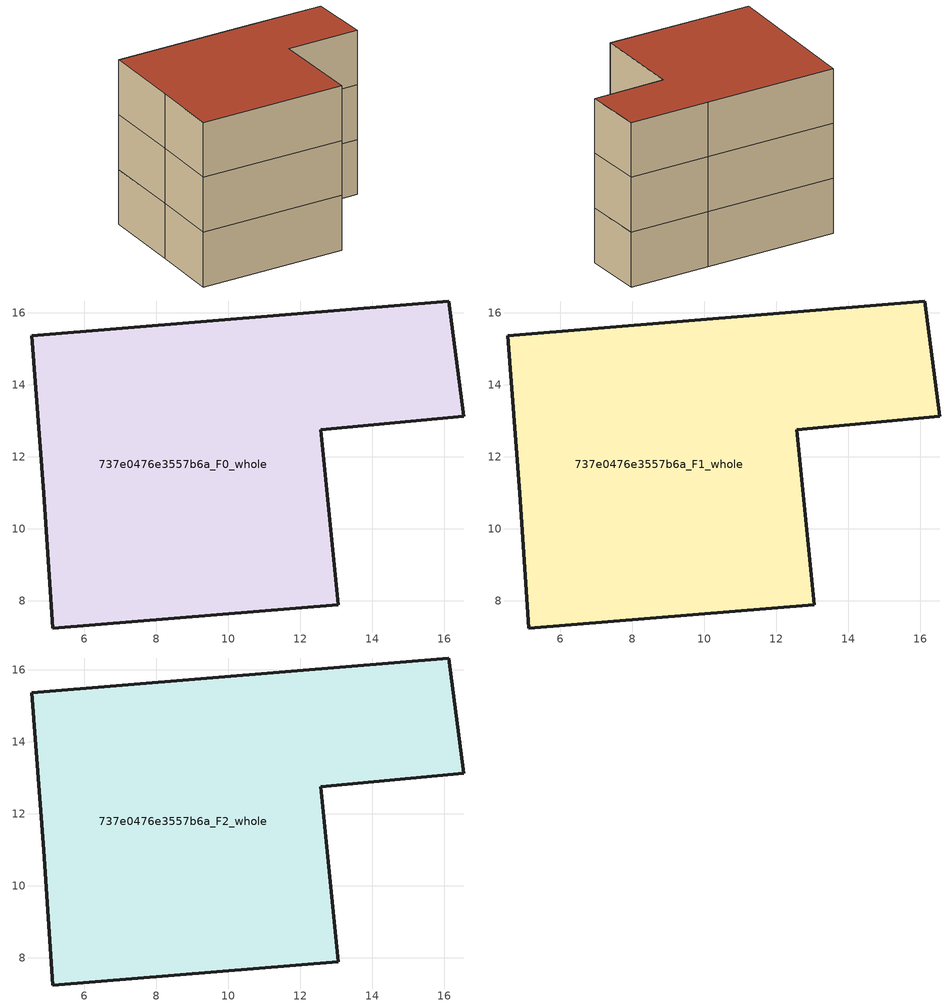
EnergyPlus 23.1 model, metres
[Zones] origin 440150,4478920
737e0476e3557b6a_F0_whole
 floor ground (EU_floor_Construction): 16.13,16.33 16.55,13.12 12.58,12.75 13.07,7.89 5.12,7.24 4.87,10.98 4.54,15.37 11.75,15.97 z0
 wall outside (EU_wall_Construction): 5.12,7.24 13.07,7.89 12.58,12.75 16.55,13.12 16.13,16.33 11.75,15.97 4.54,15.37 4.87,10.98 5.12,7.24 z0:3
737e0476e3557b6a_F1_whole
 floor to 737e0476e3557b6a_F0_whole (EU_floor_Construction): 16.13,16.33 16.55,13.12 12.58,12.75 13.07,7.89 5.12,7.24 4.87,10.98 4.54,15.37 11.75,15.97 z3
 wall outside (EU_wall_Construction): 5.12,7.24 13.07,7.89 12.58,12.75 16.55,13.12 16.13,16.33 11.75,15.97 4.54,15.37 4.87,10.98 5.12,7.24 z3:6
737e0476e3557b6a_F2_whole
 floor to 737e0476e3557b6a_F1_whole (EU_floor_Construction): 16.13,16.33 16.55,13.12 12.58,12.75 13.07,7.89 5.12,7.24 4.87,10.98 4.54,15.37 11.75,15.97 z6
 wall outside (EU_wall_Construction): 5.12,7.24 13.07,7.89 12.58,12.75 16.55,13.12 16.13,16.33 11.75,15.97 4.54,15.37 4.87,10.98 5.12,7.24 z6:9
 roof outside (EU_roof_Construction): 13.07,7.89 12.58,12.75 16.55,13.12 16.13,16.33 11.75,15.97 4.54,15.37 4.87,10.98 5.12,7.24 z9
[Building]
EU S2 Campaign: North Axis=0; Terrain=City; Solar Distribution=FullExterior
[Site:Location]
Madrid: Latitude=40.5; Longitude=-3.5; Time Zone=1; Elevation=609
[SizingPeriod:WeatherFileDays]
AnnualSizingPeriod: Begin Month=1; Begin Day of Month=1; End Month=12; End Day of Month=31; Day of Week for Start Day=Monday; Use Weather File Daylight Saving Period=No; Use Weather File Rain and Snow Indicators=No
[MATERIAL]
EU_InternalMass_Material: Roughness=MediumRough; Thickness=0.1; Conductivity=1; Density=1800; Specific Heat=900; Thermal Absorptance=0.9; Solar Absorptance=0.7; Visible Absorptance=0.7
[MATERIAL:NOMASS] Roughness=MediumRough; Thermal Absorptance=0.9; Solar Absorptance=0.7; Visible Absorptance=0.7
Name | Thermal Resistance
EU_wall_NoMass | 0.609216
EU_roof_NoMass | 0.513268
EU_floor_NoMass | 0.568163
[CONSTRUCTION]
EU_wall_Construction: EU_wall_NoMass
EU_roof_Construction: EU_roof_NoMass
EU_floor_Construction: EU_floor_NoMass
EU_InternalMass_Construction: EU_InternalMass_Material
[ZONE] Type=1; Multiplier=1; Ceiling Height=autocalculate; Floor Area=autocalculate; Part of Total Floor Area=Yes
Name | Volume
737e0476e3557b6a_F0_whole | 230.454
737e0476e3557b6a_F1_whole; 737e0476e3557b6a_F2_whole | 230.453
[INTERNALMASS] Construction=EU_InternalMass_Construction; Surface Area=76.8178
Name | Zone or ZoneList
737e0476e3557b6a_F0_whole_EU_InternalMass | 737e0476e3557b6a_F0_whole
737e0476e3557b6a_F1_whole_EU_InternalMass | 737e0476e3557b6a_F1_whole
737e0476e3557b6a_F2_whole_EU_InternalMass | 737e0476e3557b6a_F2_whole
[OTHEREQUIPMENT] Fuel Type=Electricity; Design Level Calculation Method=Watts/Area; Power per Zone Floor Area=1; Fraction Latent=0; Fraction Radiant=0; Fraction Lost=0; Carbon Dioxide Generation Rate=0; EndUse Subcategory=EU_Step8_InternalGains
Name | Zone or ZoneList or Space or SpaceList | Schedule
EU_Step8_InternalGain_737e0476e3557b6a_F0_whole_f000 | 737e0476e3557b6a_F0_whole | EU_Step8_GainSchedule_737e0476e3557b6a_F0_whole_f000
EU_Step8_InternalGain_737e0476e3557b6a_F1_whole_f000 | 737e0476e3557b6a_F1_whole | EU_Step8_GainSchedule_737e0476e3557b6a_F1_whole_f000
EU_Step8_InternalGain_737e0476e3557b6a_F2_whole_f000 | 737e0476e3557b6a_F2_whole | EU_Step8_GainSchedule_737e0476e3557b6a_F2_whole_f000
[ZONEVENTILATION:DESIGNFLOWRATE] Schedule=EU_AlwaysOn; Design Flow Rate Calculation Method=AirChanges/Hour; Air Changes per Hour=0.752966; Ventilation Type=Natural; Fan Pressure Rise=0; Fan Total Efficiency=1; Constant Term Coefficient=1; Temperature Term Coefficient=0; Velocity Term Coefficient=0; Velocity Squared Term Coefficient=0; Minimum Indoor Temperature=-100; Maximum Indoor Temperature=100; Delta Temperature=-100; Minimum Outdoor Temperature=-100; Maximum Outdoor Temperature=100; Maximum Wind Speed=40
Name | Zone or ZoneList or Space or SpaceList
EU_ConstantAir_737e0476e3557b6a_F0_whole | 737e0476e3557b6a_F0_whole
EU_ConstantAir_737e0476e3557b6a_F1_whole | 737e0476e3557b6a_F1_whole
EU_ConstantAir_737e0476e3557b6a_F2_whole | 737e0476e3557b6a_F2_whole
[HVACTEMPLATE:THERMOSTAT] Constant Heating Setpoint=20; Constant Cooling Setpoint=50
EU_HeatOnly_737e0476e3557b6a_F0_whole; EU_HeatOnly_737e0476e3557b6a_F1_whole; EU_HeatOnly_737e0476e3557b6a_F2_whole
[HVACTEMPLATE:ZONE:IDEALLOADSAIRSYSTEM] System Availability Schedule=EU_AlwaysOn; Maximum Heating Supply Air Temperature=50; Minimum Cooling Supply Air Temperature=13; Maximum Heating Supply Air Humidity Ratio=0.0156; Minimum Cooling Supply Air Humidity Ratio=0.0077; Heating Limit=NoLimit; Cooling Limit=NoLimit; Heating Availability Schedule=EU_AlwaysOn; Cooling Availability Schedule=EU_CoolingOff; Dehumidification Control Type=ConstantSensibleHeatRatio; Cooling Sensible Heat Ratio=0.7; Dehumidification Setpoint=60; Humidification Control Type=None; Humidification Setpoint=30; Outdoor Air Method=None; Outdoor Air Flow Rate per Person=0.00944; Outdoor Air Flow Rate per Zone Floor Area=0; Outdoor Air Flow Rate per Zone=0; Demand Controlled Ventilation Type=None; Outdoor Air Economizer Type=NoEconomizer; Heat Recovery Type=None; Sensible Heat Recovery Effectiveness=0.7; Latent Heat Recovery Effectiveness=0.65
Name | Template Thermostat
737e0476e3557b6a_F0_whole | EU_HeatOnly_737e0476e3557b6a_F0_whole
737e0476e3557b6a_F1_whole | EU_HeatOnly_737e0476e3557b6a_F1_whole
737e0476e3557b6a_F2_whole | EU_HeatOnly_737e0476e3557b6a_F2_whole
[SIZING:ZONE] Zone Cooling Design Supply Air Temperature Input Method=SupplyAirTemperature; Zone Cooling Design Supply Air Temperature=13; Zone Heating Design Supply Air Temperature Input Method=SupplyAirTemperature; Zone Heating Design Supply Air Temperature=50; Zone Cooling Design Supply Air Humidity Ratio=0.008; Zone Heating Design Supply Air Humidity Ratio=0.008; Cooling Design Air Flow Method=DesignDay; Cooling Design Air Flow Rate=0; Cooling Minimum Air Flow per Zone Floor Area=0.000762; Cooling Minimum Air Flow=0; Cooling Minimum Air Flow Fraction=0.2; Heating Design Air Flow Method=DesignDay; Heating Design Air Flow Rate=0; Heating Maximum Air Flow per Zone Floor Area=0.002032; Heating Maximum Air Flow=0.141576; Heating Maximum Air Flow Fraction=0.3; Account for Dedicated Outdoor Air System=No; Dedicated Outdoor Air System Control Strategy=NeutralSupplyAir; Dedicated Outdoor Air Low Setpoint Temperature for Design=autosize; Dedicated Outdoor Air High Setpoint Temperature for Design=autosize; Zone Load Sizing Method=Sensible Load Only No Latent Load; Zone Latent Cooling Design Supply Air Humidity Ratio Input Method=HumidityRatioDifference; Zone Cooling Design Supply Air Humidity Ratio Difference=0.005; Zone Latent Heating Design Supply Air Humidity Ratio Input Method=HumidityRatioDifference; Zone Humidification Design Supply Air Humidity Ratio Difference=0.005
737e0476e3557b6a_F0_whole; 737e0476e3557b6a_F1_whole; 737e0476e3557b6a_F2_whole
[SCHEDULE:CONSTANT]
Name | Hourly Value
EU_AlwaysOn | 1
EU_CoolingOff | 0
[SCHEDULE:FILE] Column Number=1; Rows to Skip at Top=0; Number of Hours of Data=8760; Column Separator=Comma; Interpolate to Timestep=No; Minutes per Item=60; Adjust Schedule for Daylight Savings=Yes
Name | File
EU_Step8_GainSchedule_737e0476e3557b6a_F0_whole_f000 | C:\Users\o_iseri\Desktop\OpenUBEM\openubem\outputs\eu_evidence\EU-11\ES-MAD-BERRUGUETE\idfs\737e0476e3557b6a\737e0476e3557b6a_F0_whole_f000_gain.csv
EU_Step8_GainSchedule_737e0476e3557b6a_F1_whole_f000 | C:\Users\o_iseri\Desktop\OpenUBEM\openubem\outputs\eu_evidence\EU-11\ES-MAD-BERRUGUETE\idfs\737e0476e3557b6a\737e0476e3557b6a_F1_whole_f000_gain.csv
EU_Step8_GainSchedule_737e0476e3557b6a_F2_whole_f000 | C:\Users\o_iseri\Desktop\OpenUBEM\openubem\outputs\eu_evidence\EU-11\ES-MAD-BERRUGUETE\idfs\737e0476e3557b6a\737e0476e3557b6a_F2_whole_f000_gain.csv
